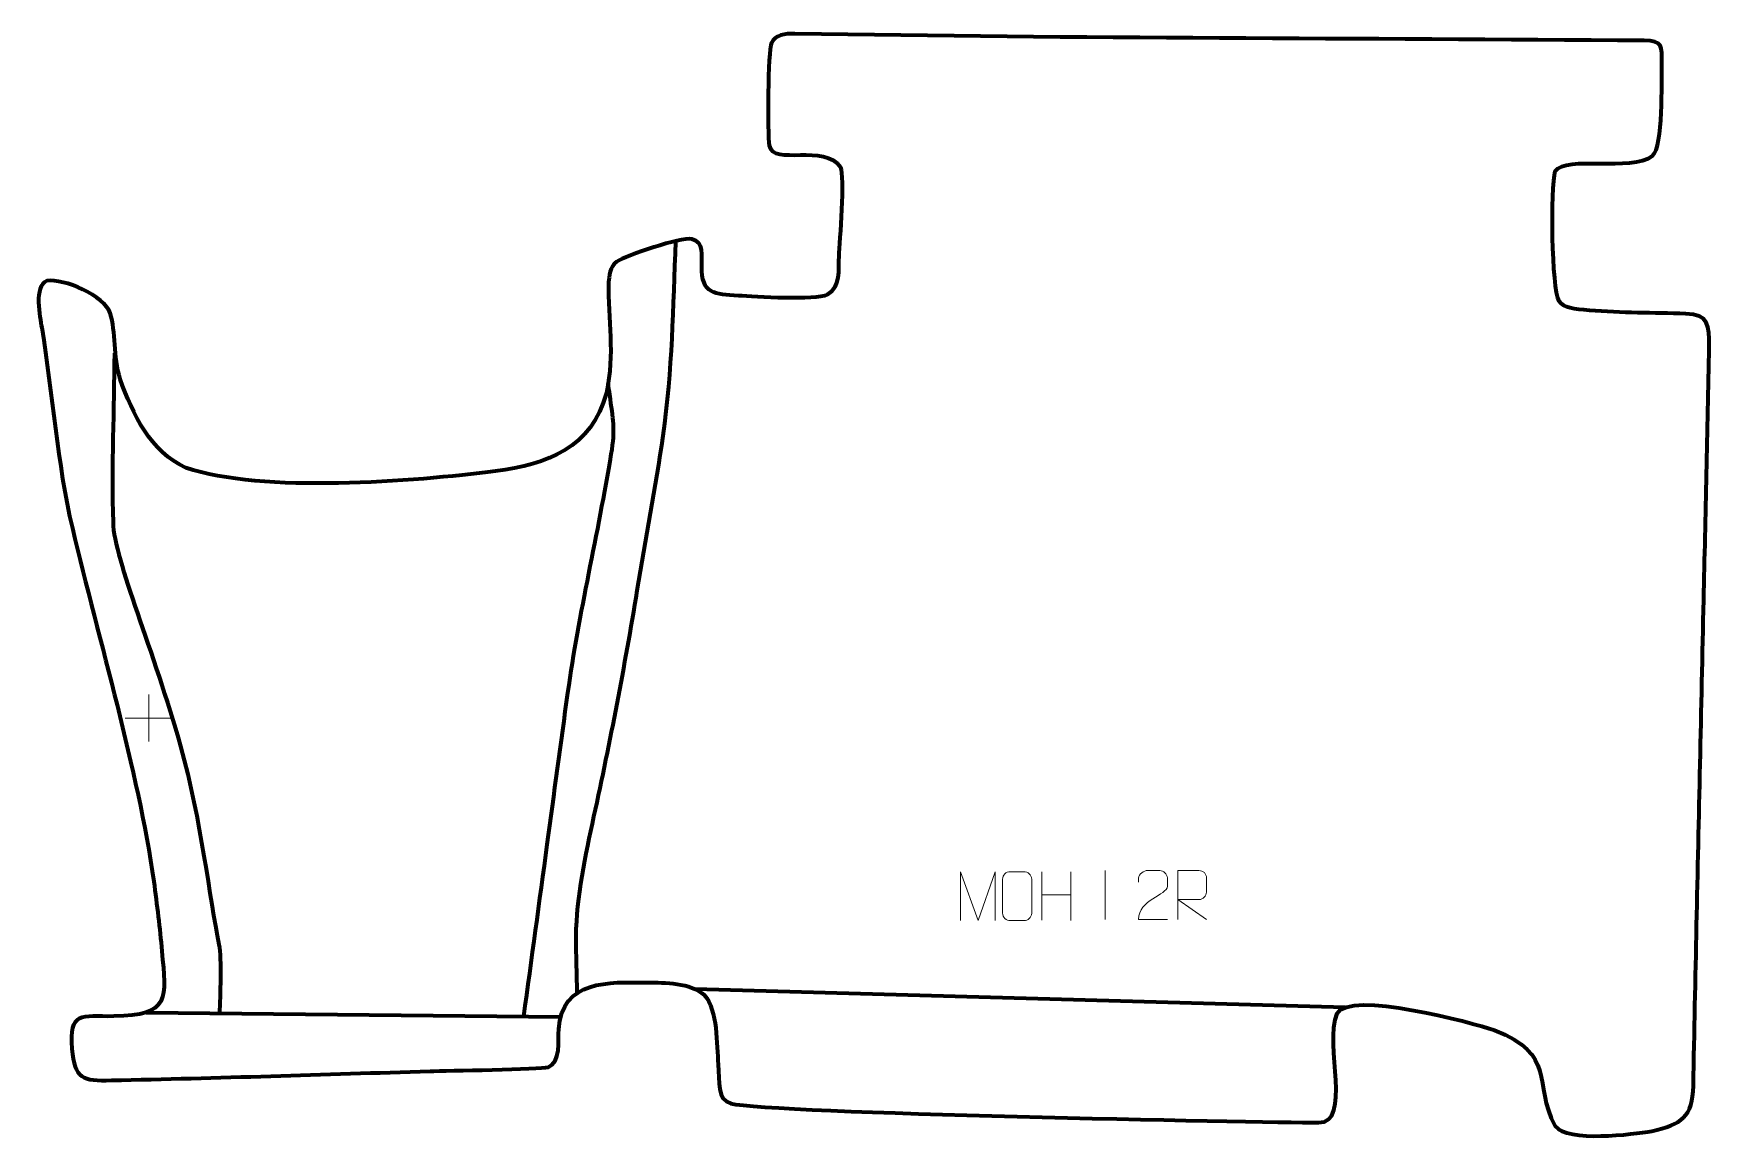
# Model space of a CAD drawing. Header units: millimetres. Extents: x 1050 to 1905, y 138 to 704.
import ezdxf

# ---------------------------------------------------------------- set-up
doc = ezdxf.new("R2010")
doc.units = ezdxf.units.MM
doc.header["$MEASUREMENT"] = 0
doc.layers.add('layer 1', color=7, linetype='Continuous', plot=False)
doc.layers.add('layer 2', color=7, linetype='Continuous')
doc.layers.add('layer 3', color=7, linetype='Continuous')

msp = doc.modelspace()

# ---------------------------------------------------------------- linework, layer by layer
at = {"layer": 'layer 1', "color": 250, "lineweight": 9}
for points in [[(1108.6377, 366.1054), (1108.6377, 366.1054), (1108.6377, 342.1275), (1108.6377, 342.1275)], [(1096.6488, 354.1164), (1096.6488, 354.1164), (1120.6267, 354.1164), (1120.6267, 354.1164)], [(1564.3698, 275.708), (1564.3698, 275.708), (1564.3698, 250.9305), (1564.3698, 250.9305)], [(1579.0131, 275.708), (1579.0131, 275.708), (1579.0131, 250.7545), (1579.0131, 250.7545)], [(1596.6915, 276.313), (1596.6915, 276.313), (1596.6915, 251.3389), (1596.6915, 251.3389)], [(1564.3698, 263.8257), (1564.3698, 263.8257), (1579.0131, 263.8261), (1579.0131, 263.8261)]]:
    msp.add_open_spline(points, degree=3, dxfattribs=at)
for points, knots in [([(1522.849, 250.7523), (1522.849, 250.7523), (1522.849, 275.7102), (1522.849, 275.7102), (1522.849, 275.7102), (1522.849, 275.7102), (1531.7741, 250.7523), (1531.7741, 250.7523), (1531.7741, 250.7523), (1531.7741, 250.7523), (1540.534, 275.7097), (1540.534, 275.7097), (1540.534, 275.7097), (1540.534, 275.7097), (1540.534, 250.7523), (1540.534, 250.7523)], [0, 0, 0, 0, 0.2, 0.2, 0.2, 0.2, 0.4, 0.4, 0.4, 0.4, 0.6, 0.6, 0.6, 0.6, 1, 1, 1, 1]), ([(1548.1719, 275.7077), (1550.4976, 275.7077), (1552.8237, 275.7077), (1555.1498, 275.7077), (1555.1498, 275.7077), (1557.0964, 275.7433), (1559.0878, 274.2517), (1559.1145, 271.8141), (1559.1145, 271.8141), (1559.1141, 266.0672), (1559.1141, 260.3199), (1559.1145, 254.5722), (1559.1145, 254.5722), (1558.9747, 252.2488), (1557.2975, 250.7692), (1555.1498, 250.7584), (1555.1498, 250.7584), (1552.8179, 250.7588), (1550.486, 250.7588), (1548.1545, 250.7584), (1548.1545, 250.7584), (1546.2295, 250.653), (1544.2574, 252.5375), (1544.2686, 254.5548), (1544.2686, 254.5548), (1544.2689, 260.3249), (1544.2689, 266.0946), (1544.2686, 271.8639), (1544.2686, 271.8639), (1544.2728, 274.002), (1546.0195, 275.7212), (1548.1719, 275.7077)], [0, 0, 0, 0, 0.11111111, 0.11111111, 0.11111111, 0.11111111, 0.22222222, 0.22222222, 0.22222222, 0.22222222, 0.33333333, 0.33333333, 0.33333333, 0.33333333, 0.44444444, 0.44444444, 0.44444444, 0.44444444, 0.55555556, 0.55555556, 0.55555556, 0.55555556, 0.66666667, 0.66666667, 0.66666667, 0.66666667, 0.77777778, 0.77777778, 0.77777778, 0.77777778, 1, 1, 1, 1]), ([(1628.3485, 251.3461), (1623.4341, 251.3464), (1618.5197, 251.3464), (1613.6056, 251.3461), (1613.6056, 251.3461), (1613.6056, 261.2784), (1628.2566, 263.9196), (1628.3485, 268.2299), (1628.3485, 268.2299), (1628.3482, 269.654), (1628.3482, 271.0777), (1628.3485, 272.501), (1628.3485, 272.501), (1628.3316, 274.5781), (1626.2088, 276.3029), (1624.5378, 276.3202), (1624.5378, 276.3202), (1622.4646, 276.3198), (1620.3917, 276.3198), (1618.3193, 276.3202), (1618.3193, 276.3202), (1616.4972, 276.3367), (1613.6725, 274.5446), (1613.6056, 272.451), (1613.6056, 272.451), (1613.6056, 272.451), (1613.6056, 270.3962), (1613.6056, 270.3962)], [0, 0, 0, 0, 0.125, 0.125, 0.125, 0.125, 0.25, 0.25, 0.25, 0.25, 0.375, 0.375, 0.375, 0.375, 0.5, 0.5, 0.5, 0.5, 0.625, 0.625, 0.625, 0.625, 0.75, 0.75, 0.75, 0.75, 1, 1, 1, 1]), ([(1633.645, 251.3565), (1633.645, 251.3565), (1633.645, 276.31), (1633.645, 276.31), (1633.645, 276.31), (1637.2398, 276.31), (1640.8353, 276.31), (1644.4305, 276.31), (1644.4305, 276.31), (1646.7558, 276.2723), (1648.3131, 274.7823), (1648.309, 272.4159), (1648.309, 272.4159), (1648.3086, 270.3804), (1648.3086, 267.321), (1648.309, 265.285), (1648.309, 265.285), (1648.3025, 263.4095), (1646.4902, 261.4677), (1644.4807, 261.4486), (1644.4807, 261.4486), (1644.4807, 261.4486), (1633.645, 261.4486), (1633.645, 261.4486), (1633.645, 261.4486), (1633.645, 261.4486), (1648.2997, 251.3565), (1648.2997, 251.3565)], [0, 0, 0, 0, 0.125, 0.125, 0.125, 0.125, 0.25, 0.25, 0.25, 0.25, 0.375, 0.375, 0.375, 0.375, 0.5, 0.5, 0.5, 0.5, 0.625, 0.625, 0.625, 0.625, 0.75, 0.75, 0.75, 0.75, 1, 1, 1, 1])]:
    msp.add_open_spline(points, degree=3, knots=knots, dxfattribs=at)
at = {"layer": 'layer 2', "color": 142, "lineweight": 158}
for points, knots in [([(1377.4224, 597.5761), (1375.9297, 563.7005), (1375.8289, 531.9039), (1370.8919, 498.1483), (1370.8919, 498.1483), (1367.0656, 471.9872), (1362.0378, 445.4257), (1357.7181, 419.2401), (1357.7181, 419.2401), (1351.2604, 380.0933), (1344.1039, 342.6143), (1335.6076, 303.8589), (1335.6076, 303.8589), (1331.3202, 284.3022), (1326.7633, 262.6881), (1326.5043, 242.6669), (1326.5043, 242.6669), (1326.4449, 233.0078), (1326.9619, 223.333), (1327.0675, 213.6673)], [0, 0, 0, 0, 0.16666667, 0.16666667, 0.16666667, 0.16666667, 0.33333333, 0.33333333, 0.33333333, 0.33333333, 0.5, 0.5, 0.5, 0.5, 0.66666667, 0.66666667, 0.66666667, 0.66666667, 1, 1, 1, 1]), ([(1091.0577, 540.3282), (1090.9237, 511.6606), (1089.5284, 482.6132), (1090.3737, 454.0296), (1090.3737, 454.0296), (1090.9453, 434.6997), (1111.4313, 387.9401), (1124.8179, 339.7687), (1124.8179, 339.7687), (1135.4081, 301.6598), (1139.5385, 262.1202), (1144.3831, 238.6098), (1144.3831, 238.6098), (1145.9579, 230.9671), (1144.8972, 212.2515), (1144.7489, 203.5098)], [0, 0, 0, 0, 0.2, 0.2, 0.2, 0.2, 0.4, 0.4, 0.4, 0.4, 0.6, 0.6, 0.6, 0.6, 1, 1, 1, 1]), ([(1299.9836, 201.7661), (1303.9721, 231.057), (1307.9605, 260.3479), (1311.9491, 289.6388), (1311.9491, 289.6388), (1315.4633, 315.4461), (1318.8953, 341.2938), (1322.5023, 367.0848), (1322.5023, 367.0848), (1328.1131, 407.2048), (1337.9471, 448.4752), (1344.6282, 488.8192), (1344.6282, 488.8192), (1346.8124, 502.0093), (1345.5671, 506.3945), (1343.8089, 519.2009), (1343.8089, 519.2009), (1343.5586, 521.1341), (1343.3114, 523.0676), (1343.0647, 525.0012)], [0, 0, 0, 0, 0.16666667, 0.16666667, 0.16666667, 0.16666667, 0.33333333, 0.33333333, 0.33333333, 0.33333333, 0.5, 0.5, 0.5, 0.5, 0.66666667, 0.66666667, 0.66666667, 0.66666667, 1, 1, 1, 1])]:
    msp.add_open_spline(points, degree=3, knots=knots, dxfattribs=at)
for points in [[(1719.0336, 206.441), (1719.0336, 206.441), (1387.366, 215.8092), (1387.366, 215.8092)], [(1107.2851, 203.9306), (1107.2851, 203.9306), (1318.7504, 201.5554), (1318.7504, 201.5554)]]:
    msp.add_open_spline(points, degree=3, dxfattribs=at)
at = {"layer": 'layer 3', "color": 242, "lineweight": 158}
msp.add_open_spline([(1111.209, 270.6446), (1102.9782, 327.9231), (1083.2096, 393.6529), (1069.6363, 451.0157), (1069.6363, 451.0157), (1061.8229, 484.0357), (1059.57, 519.7155), (1053.9816, 553.3911), (1053.9816, 553.3911), (1053.086, 558.7306), (1049.8147, 574.7879), (1056.5747, 577.2202), (1056.5747, 577.2202), (1065.3482, 578.6841), (1086.0923, 569.6634), (1088.9392, 560.7618), (1088.9392, 560.7618), (1092.0234, 551.1182), (1090.2433, 538.9401), (1094.0958, 527.0325), (1094.0958, 527.0325), (1100.2719, 509.3595), (1109.5973, 489.9266), (1127.597, 481.8831), (1127.597, 481.8831), (1166.2012, 468.5894), (1244.0902, 474.8273), (1285.5912, 480.0983), (1285.5912, 480.0983), (1312.0004, 483.7644), (1334.4126, 491.8521), (1342.1449, 520.1788), (1342.1449, 520.1788), (1346.5518, 540.1579), (1342.7655, 557.2311), (1343.2766, 576.8571), (1343.2766, 576.8571), (1343.6206, 582.4747), (1344.899, 585.2179), (1347.2481, 586.956), (1347.2481, 586.956), (1352.5643, 590.3276), (1379.8587, 599.6505), (1385.7902, 598.6324), (1385.7902, 598.6324), (1392.1187, 596.8422), (1390.7941, 590.2789), (1390.7631, 584.7089), (1390.7631, 584.7089), (1390.6838, 570.5001), (1397.155, 570.4057), (1409.5554, 569.7039), (1409.5554, 569.7039), (1418.1253, 569.2433), (1448.713, 567.0063), (1454.8739, 570.2458), (1454.8739, 570.2458), (1461.546, 573.7541), (1460.3944, 583.1232), (1460.6874, 589.8979), (1460.6874, 589.8979), (1461.0907, 597.2944), (1463.7763, 630.8391), (1461.4968, 635.2838), (1461.4968, 635.2838), (1453.5794, 647.4978), (1427.2335, 636.0208), (1425.1572, 646.2847), (1425.1572, 646.2847), (1424.2249, 652.448), (1424.4475, 694.6892), (1426.3063, 698.7142), (1426.3063, 698.7142), (1428.2009, 702.817), (1433.2369, 703.5146), (1438.2758, 703.426), (1438.2758, 703.426), (1582.6281, 700.8887), (1727.2003, 701.1349), (1871.593, 699.8669), (1871.593, 699.8669), (1881.086, 699.7835), (1880.8752, 697.3958), (1880.5894, 687.7426), (1880.5894, 687.7426), (1880.5199, 679.4307), (1881.4831, 645.8266), (1875.9838, 641.1713), (1875.9838, 641.1713), (1864.5406, 632.8171), (1832.2327, 641.541), (1826.19, 633.3221), (1826.19, 633.3221), (1823.9879, 624.7829), (1824.2899, 573.1804), (1828.3282, 566.9576), (1828.3282, 566.9576), (1830.7612, 563.2084), (1835.6113, 562.9349), (1843.6675, 562.2138), (1843.6675, 562.2138), (1860.3364, 560.783), (1876.29, 561.0876), (1892.8588, 560.4556), (1892.8588, 560.4556), (1904.5776, 560.0087), (1904.9592, 554.5876), (1904.7856, 543.8482), (1904.7856, 543.8482), (1904.09, 500.7883), (1902.9912, 457.5083), (1902.0516, 414.4344), (1902.0516, 414.4344), (1901.4328, 386.4797), (1900.7798, 358.5259), (1900.185, 330.5707), (1900.185, 330.5707), (1899.023, 275.8513), (1897.7779, 221.1399), (1896.7528, 166.4184), (1896.7528, 166.4184), (1896.4568, 150.6188), (1890.6943, 146.7102), (1875.5336, 143.3505), (1875.5336, 143.3505), (1865.7547, 141.6269), (1832.5263, 137.5053), (1826.1789, 145.8531), (1826.1789, 145.8531), (1814.3917, 168.1834), (1827.3279, 182.1567), (1795.3202, 194.8097), (1795.3202, 194.8097), (1783.604, 198.8492), (1721.1903, 215.406), (1714.9264, 203.4147), (1714.9264, 203.4147), (1708.362, 186.7996), (1722.8855, 147.5233), (1705.442, 147.6519), (1705.442, 147.6519), (1675.0242, 147.8763), (1425.7778, 152.3629), (1405.5859, 157.4537), (1405.5859, 157.4537), (1398.7377, 159.1803), (1399.8187, 168.365), (1399.1454, 177.3645), (1399.1454, 177.3645), (1398.3925, 187.4289), (1398.9013, 205.0352), (1392.0902, 212.8011), (1392.0902, 212.8011), (1384.7648, 219.202), (1372.1879, 219.1051), (1362.8214, 219.1799), (1362.8214, 219.1799), (1343.3371, 219.3501), (1319.4843, 220.6261), (1317.7668, 195.3509), (1317.7668, 195.3509), (1317.3916, 189.8306), (1319.0509, 178.1343), (1312.3295, 176.0115), (1312.3295, 176.0115), (1308.6196, 174.8398), (1260.2727, 174.164), (1252.1627, 173.9239), (1252.1627, 173.9239), (1197.9898, 172.2939), (1143.7259, 170.3589), (1089.5478, 169.2416), (1089.5478, 169.2416), (1074.6689, 168.9347), (1070.8257, 169.8705), (1069.3496, 185.3247), (1069.3496, 185.3247), (1067.8536, 204.508), (1073.9666, 201.6912), (1090.7298, 201.9044), (1090.7298, 201.9044), (1119.7556, 202.2734), (1117.4745, 211.124), (1115.3014, 235.1259), (1115.3014, 235.1259), (1114.2266, 246.9968), (1112.7634, 258.8283), (1111.209, 270.6446)], degree=3, knots=[0, 0, 0, 0, 0.02083333, 0.02083333, 0.02083333, 0.02083333, 0.04166667, 0.04166667, 0.04166667, 0.04166667, 0.0625, 0.0625, 0.0625, 0.0625, 0.08333333, 0.08333333, 0.08333333, 0.08333333, 0.10416667, 0.10416667, 0.10416667, 0.10416667, 0.125, 0.125, 0.125, 0.125, 0.14583333, 0.14583333, 0.14583333, 0.14583333, 0.16666667, 0.16666667, 0.16666667, 0.16666667, 0.1875, 0.1875, 0.1875, 0.1875, 0.20833333, 0.20833333, 0.20833333, 0.20833333, 0.22916667, 0.22916667, 0.22916667, 0.22916667, 0.25, 0.25, 0.25, 0.25, 0.27083333, 0.27083333, 0.27083333, 0.27083333, 0.29166667, 0.29166667, 0.29166667, 0.29166667, 0.3125, 0.3125, 0.3125, 0.3125, 0.33333333, 0.33333333, 0.33333333, 0.33333333, 0.35416667, 0.35416667, 0.35416667, 0.35416667, 0.375, 0.375, 0.375, 0.375, 0.39583333, 0.39583333, 0.39583333, 0.39583333, 0.41666667, 0.41666667, 0.41666667, 0.41666667, 0.4375, 0.4375, 0.4375, 0.4375, 0.45833333, 0.45833333, 0.45833333, 0.45833333, 0.47916667, 0.47916667, 0.47916667, 0.47916667, 0.5, 0.5, 0.5, 0.5, 0.52083333, 0.52083333, 0.52083333, 0.52083333, 0.54166667, 0.54166667, 0.54166667, 0.54166667, 0.5625, 0.5625, 0.5625, 0.5625, 0.58333333, 0.58333333, 0.58333333, 0.58333333, 0.60416667, 0.60416667, 0.60416667, 0.60416667, 0.625, 0.625, 0.625, 0.625, 0.64583333, 0.64583333, 0.64583333, 0.64583333, 0.66666667, 0.66666667, 0.66666667, 0.66666667, 0.6875, 0.6875, 0.6875, 0.6875, 0.70833333, 0.70833333, 0.70833333, 0.70833333, 0.72916667, 0.72916667, 0.72916667, 0.72916667, 0.75, 0.75, 0.75, 0.75, 0.77083333, 0.77083333, 0.77083333, 0.77083333, 0.79166667, 0.79166667, 0.79166667, 0.79166667, 0.8125, 0.8125, 0.8125, 0.8125, 0.83333333, 0.83333333, 0.83333333, 0.83333333, 0.85416667, 0.85416667, 0.85416667, 0.85416667, 0.875, 0.875, 0.875, 0.875, 0.89583333, 0.89583333, 0.89583333, 0.89583333, 0.91666667, 0.91666667, 0.91666667, 0.91666667, 0.9375, 0.9375, 0.9375, 0.9375, 0.95833333, 0.95833333, 0.95833333, 0.95833333, 1, 1, 1, 1], dxfattribs=at)

doc.saveas('drawing.dxf')
